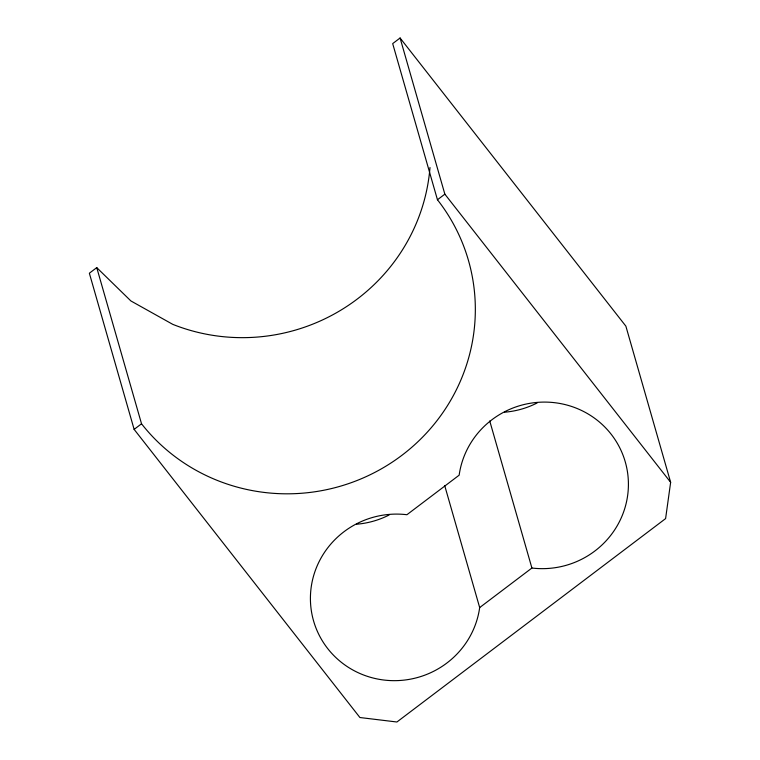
<?xml version="1.0" encoding="UTF-8"?>
<svg xmlns="http://www.w3.org/2000/svg" width="760" height="760" viewBox="0 0 760 760"><rect width="100%" height="100%" fill="white"/><g stroke="black" fill="none" stroke-linecap="round" stroke-linejoin="round"><path stroke-width="1.14" d="M134.13 429.381L141.531 423.785A186.181 181.697 -16 0 0 401.945 455.278A186.181 181.697 -16 0 0 437.456 199.766L392.683 43.605L400.083 38L625.869 326.144L670.643 482.305L665.598 518.605L396.919 722L359.917 717.525L134.13 429.381L89.357 273.22L96.748 267.624L130.9 300.951L172.795 324.368A186.181 181.697 -16 0 0 429.989 167.513M437.456 199.766L444.856 194.161L400.083 38M479.674 607.572L531.905 568.033A85.177 83.125 -16 0 0 627.636 495.558A85.177 83.125 -16 0 0 554.885 402.714A85.177 83.125 -16 0 0 459.154 475.18L406.923 514.719A85.177 83.125 -16 0 0 311.191 587.195A85.177 83.125 -16 0 0 383.942 680.038A85.177 83.125 -16 0 0 479.674 607.572L444.704 485.602M444.856 194.161L670.643 482.305M489.744 420.983L531.905 568.033M96.748 267.624L141.531 423.785M537.158 402.952A85.177 83.125 -16 0 1 504.688 412.195M389.196 514.957A85.177 83.125 -16 0 1 356.716 524.21"/></g></svg>
